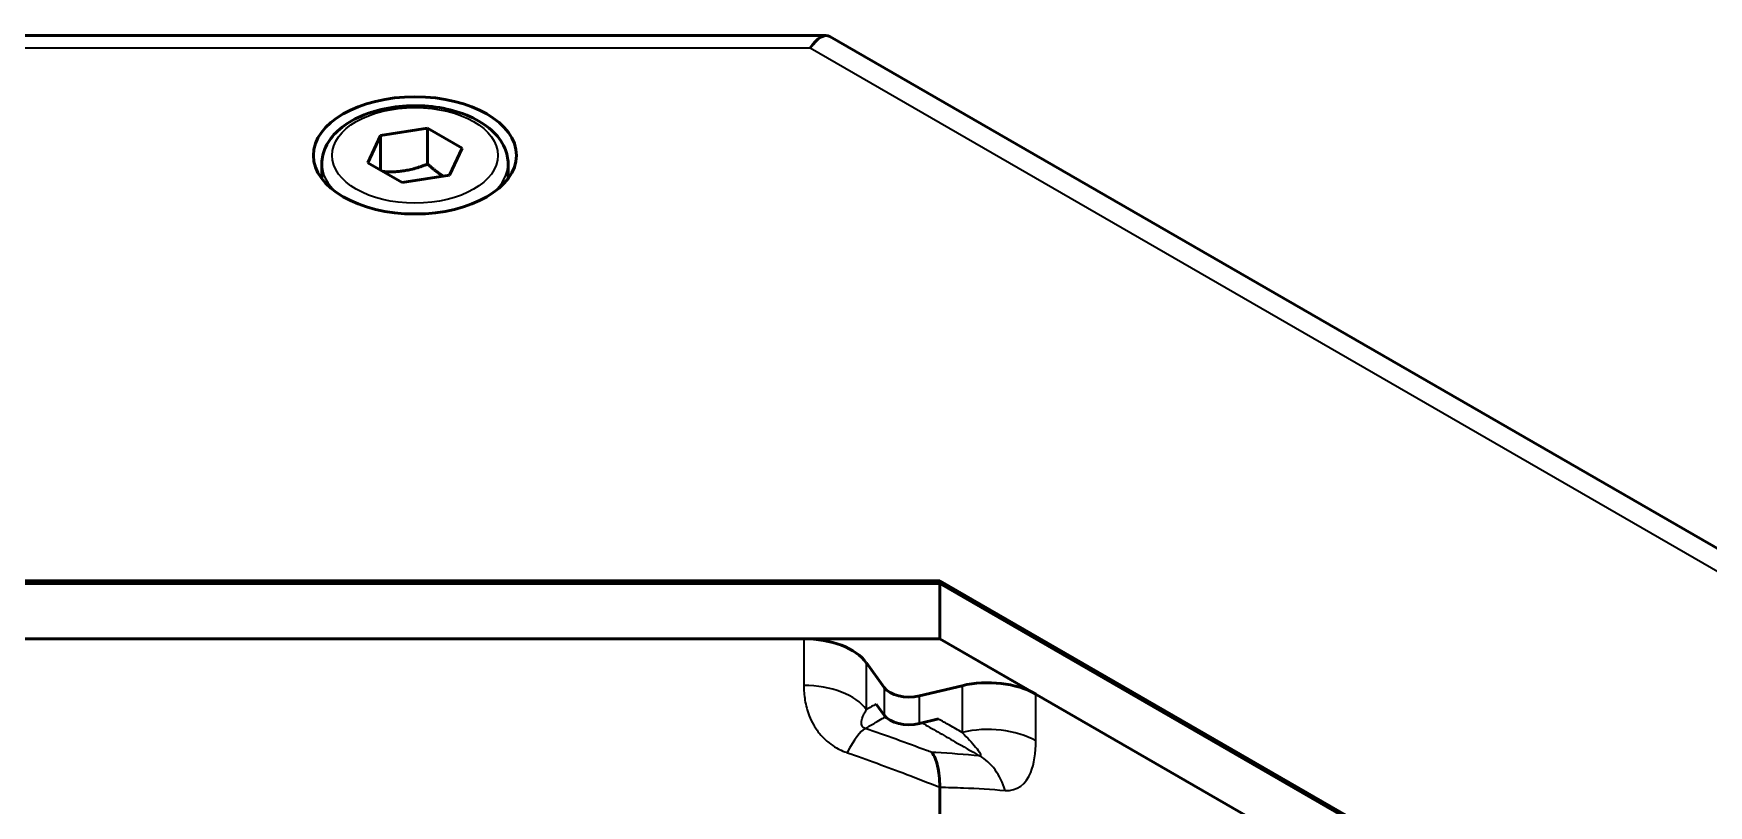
# Model space of a CAD drawing. Header units: inches. Extents: x -24.6 to 49, y -43 to 20.8.
# Drawn here: x 15.35 to 21.19, y 14.45 to 17.14 of the extents above; entities that cross this region are included whole.
import ezdxf

# ---------------------------------------------------------------- set-up
doc = ezdxf.new("R2010")
doc.units = ezdxf.units.IN
doc.header["$MEASUREMENT"] = 0
doc.layers.add('Visible (ANSI)', color=7, linetype='Continuous', lineweight=50)
doc.layers.add('Visible Narrow (ANSI)', color=7, linetype='Continuous', lineweight=35)

msp = doc.modelspace()

# ---------------------------------------------------------------- linework, layer by layer
at = {"layer": 'Visible (ANSI)'}
for p, q in [((18.1171, 17.1335), (15.247, 17.1335)), ((24.4903, 13.4578), (18.1298, 17.1301)), ((16.5174, 16.6896), (16.5615, 16.7847)), ((16.5615, 16.7847), (16.7262, 16.8102)), ((16.5615, 16.6642), (16.5615, 16.7847)), ((16.7262, 16.8102), (16.8467, 16.7406)), ((16.7262, 16.6848), (16.7262, 16.8102)), ((16.8467, 16.7406), (16.8026, 16.6455)), ((16.3572, 16.6862), (16.3572, 16.6334)), ((16.6379, 16.62), (16.5174, 16.6896)), ((17.0068, 16.6862), (17.0068, 16.6334)), ((16.8026, 16.6455), (16.6379, 16.62)), ((14.8513, 15.2302), (18.5128, 15.2302)), ((18.5128, 15.2206), (14.8513, 15.2206)), ((18.5128, 15.2302), (21.1018, 13.7354)), ((18.5128, 15.2302), (18.5128, 15.0277)), ((18.5128, 15.0277), (18.5128, 15.2206)), ((21.1018, 13.7258), (18.5128, 15.2206)), ((18.5128, 15.0277), (14.8513, 15.0277)), ((18.0385, 15.0277), (18.5128, 15.0277)), ((18.5128, 15.0277), (18.8481, 14.8341)), ((21.1018, 13.5329), (18.5128, 15.0277)), ((18.2568, 14.9435), (18.3184, 14.8576)), ((18.4419, 14.8281), (18.5907, 14.8637)), ((18.3184, 14.7612), (18.2909, 14.7995)), ((18.5083, 14.7475), (18.4419, 14.7316)), ((18.5128, 14.5092), (18.5128, 14.3767))]:
    msp.add_line(p, q, dxfattribs=at)
for centre, major_axis, ratio, start_param, end_param in [((18.0606, 16.8973), (-0.0631, -0.2354), 0.317837, 3.056633, 3.842032), ((18.0385, 14.8913), (-0.2362, 0), 0.57735, 3.534292, 4.712389), ((18.4057, 14.8785), (-0.0945, 0), 0.57735, 0.392699, 1.963495), ((18.6811, 14.7377), (-0.2362, 0), 0.57735, 3.926991, 5.105088), ((18.4057, 14.782), (0.0945, 0), 0.57735, 3.534292, 5.105088)]:
    msp.add_ellipse(centre, major_axis=major_axis, ratio=ratio, start_param=start_param, end_param=end_param, dxfattribs=at)
msp.add_ellipse((16.682, 16.7151), major_axis=(0.3543, 0), ratio=0.57735, dxfattribs=at)
for points, knots in [([(16.3572, 16.6862), (16.3572, 16.7064), (16.362, 16.7266), (16.3803, 16.7654), (16.3945, 16.7839), (16.4319, 16.8187), (16.4561, 16.8344), (16.5114, 16.8607), (16.5428, 16.8709), (16.6088, 16.8848), (16.6435, 16.8884), (16.7127, 16.8889), (16.7473, 16.8858), (16.8135, 16.8731), (16.845, 16.8634), (16.9021, 16.8379), (16.9276, 16.8221), (16.969, 16.7851), (16.9852, 16.764), (17.0028, 16.7234), (17.0068, 16.7048), (17.0068, 16.6862)], [3.926991, 3.926991, 3.926991, 3.926991, 4.192785, 4.192785, 4.48241, 4.48241, 4.810505, 4.810505, 5.149215, 5.149215, 5.485349, 5.485349, 5.819908, 5.819908, 6.155824, 6.155824, 6.494476, 6.494476, 6.824075, 6.824075, 7.068583, 7.068583, 7.068583, 7.068583]), ([(18.4849, 14.6306), (18.485, 14.6305), (18.4851, 14.6304), (18.4938, 14.6196), (18.5008, 14.6035), (18.5102, 14.5623), (18.5128, 14.5376), (18.5128, 14.5092)], [-0.1801922, -0.1801922, -0.1801922, -0.1801922, -0.1794519, -0.1794519, -0.0882029, -0.0882029, 0, 0, 0, 0])]:
    msp.add_open_spline(points, degree=3, knots=knots, dxfattribs=at)
for points, weights in [([(16.7262, 16.6848), (16.6476, 16.6535), (16.5712, 16.6586)], [1, 1.14666441016, 1.01523736138]), ([(16.7814, 16.6422), (16.7558, 16.6579), (16.7262, 16.6848)], [1.07672477615, 1.07039454817, 1])]:
    msp.add_rational_spline(points, weights, degree=2, dxfattribs=at)
at = {"layer": 'Visible Narrow (ANSI)'}
for p, q in [((15.3035, 17.0902), (18.0606, 17.0902)), ((18.0606, 17.0902), (24.3233, 13.4744)), ((18.0385, 15.0277), (18.0385, 14.8645)), ((18.2568, 14.7803), (18.2568, 14.9435)), ((18.3184, 14.8576), (18.3184, 14.7612)), ((18.5907, 14.8637), (18.5907, 14.7005)), ((18.4419, 14.7316), (18.4419, 14.8281)), ((18.8481, 14.6709), (18.8481, 14.8341))]:
    msp.add_line(p, q, dxfattribs=at)
msp.add_ellipse((16.682, 16.7151), major_axis=(-0.2894, 0), ratio=0.57735, dxfattribs=at)
for centre, major_axis, ratio, start_param, end_param in [((16.682, 16.6862), (-0.3248, 0), 0.57735, 0, 0.569132), ((16.682, 16.6862), (0.3248, 0), 0.57735, 5.714053, 6.283185), ((18.0385, 14.7281), (-0.2362, 0), 0.57735, 3.534292, 4.712389), ((18.1896, 14.4934), (0.0778, 0.2231), 0.226724, 0.245252, 0.994208), ((18.6811, 14.5745), (0.2362, 0), 0.57735, 0.785398, 1.963495), ((18.5742, 14.4015), (0.0198, 0.2354), 0.757694, 5.19738, 5.946336)]:
    msp.add_ellipse(centre, major_axis=major_axis, ratio=ratio, start_param=start_param, end_param=end_param, dxfattribs=at)
for points, knots in [([(18.0385, 14.8645), (18.0385, 14.8474), (18.0398, 14.8303), (18.0457, 14.7948), (18.0506, 14.7765), (18.0619, 14.7476), (18.0671, 14.7367), (18.0804, 14.7139), (18.0887, 14.7021), (18.1068, 14.6814), (18.1163, 14.6723), (18.1349, 14.6577), (18.1436, 14.6518), (18.1599, 14.6425), (18.1673, 14.6388), (18.1797, 14.6335), (18.1846, 14.6316), (18.1896, 14.6298)], [0, 0, 0, 0, 0.0532394, 0.0532394, 0.1112682, 0.1112682, 0.1477031, 0.1477031, 0.1897567, 0.1897567, 0.226863, 0.226863, 0.2554063, 0.2554063, 0.2773627, 0.2773627, 0.2910854, 0.2910854, 0.2910854, 0.2910854]), ([(18.2909, 14.7995), (18.2855, 14.7965), (18.2802, 14.7935), (18.2688, 14.7871), (18.2628, 14.7837), (18.2568, 14.7803)], [0.0457057, 0.0457057, 0.0457057, 0.0457057, 0.0938803, 0.0938803, 0.1481154, 0.1481154, 0.1481154, 0.1481154]), ([(18.2528, 14.7141), (18.2518, 14.7145), (18.2508, 14.7149), (18.2486, 14.716), (18.2473, 14.7169), (18.2447, 14.7192), (18.2435, 14.7206), (18.2414, 14.7244), (18.2406, 14.7269), (18.2397, 14.7325), (18.2397, 14.7358), (18.2404, 14.7423), (18.2411, 14.7455), (18.2435, 14.7539), (18.2456, 14.7593), (18.2507, 14.7699), (18.2536, 14.7751), (18.2568, 14.7803)], [-0.2910854, -0.2910854, -0.2910854, -0.2910854, -0.2773627, -0.2773627, -0.2554063, -0.2554063, -0.226863, -0.226863, -0.1897567, -0.1897567, -0.1477031, -0.1477031, -0.1112682, -0.1112682, -0.0532394, -0.0532394, 0, 0, 0, 0]), ([(18.2528, 14.7141), (18.2645, 14.7209), (18.2763, 14.7278), (18.2881, 14.7346), (18.2962, 14.7393), (18.3044, 14.744), (18.3162, 14.7509), (18.3198, 14.753), (18.3235, 14.7551)], [-0.2765266, -0.2765266, -0.2765266, -0.2765266, -0.1685438, -0.1685438, -0.1685438, -0.0938803, -0.0938803, -0.0602971, -0.0602971, -0.0602971, -0.0602971]), ([(18.4512, 14.7339), (18.4694, 14.7234), (18.4876, 14.713), (18.5257, 14.6911), (18.5456, 14.6797), (18.5655, 14.6682), (18.5943, 14.6517), (18.6231, 14.6352), (18.6519, 14.6186)], [-0.4937019, -0.4937019, -0.4937019, -0.4937019, -0.4254677, -0.4254677, -0.3508041, -0.3508041, -0.3508041, -0.2428213, -0.2428213, -0.2428213, -0.2428213]), ([(18.5907, 14.7005), (18.5761, 14.7088), (18.5616, 14.7171), (18.5341, 14.7328), (18.5212, 14.7401), (18.5083, 14.7475)], [0.3712326, 0.3712326, 0.3712326, 0.3712326, 0.4254677, 0.4254677, 0.4736423, 0.4736423, 0.4736423, 0.4736423]), ([(18.4849, 14.6306), (18.479, 14.6328), (18.473, 14.6351), (18.3962, 14.6638), (18.3247, 14.6895), (18.2528, 14.7141)], [0.1766584, 0.1766584, 0.1766584, 0.1766584, 0.1928497, 0.1928497, 0.3856994, 0.3856994, 0.3856994, 0.3856994]), ([(18.5907, 14.7005), (18.6091, 14.6817), (18.6256, 14.664), (18.6528, 14.631), (18.6601, 14.6181), (18.6519, 14.6186)], [-0.2910947, -0.2910947, -0.2910947, -0.2910947, -0.1635058, -0.1635058, 0, 0, 0, 0]), ([(18.7413, 14.4979), (18.7831, 14.4944), (18.8138, 14.5211), (18.8429, 14.5916), (18.8481, 14.6299), (18.8481, 14.6709)], [0, 0, 0, 0, 0.1635058, 0.1635058, 0.2910947, 0.2910947, 0.2910947, 0.2910947]), ([(18.1896, 14.6298), (18.2594, 14.6055), (18.3288, 14.5802), (18.4361, 14.5394), (18.4745, 14.5244), (18.5128, 14.5092)], [-0.3856994, -0.3856994, -0.3856994, -0.3856994, -0.1928497, -0.1928497, -0.084846, -0.084846, -0.084846, -0.084846]), ([(18.6519, 14.6186), (18.6007, 14.6235), (18.5498, 14.6273), (18.4945, 14.6301), (18.4897, 14.6304), (18.4849, 14.6306)], [0, 0, 0, 0, 0.1910343, 0.1910343, 0.2090411, 0.2090411, 0.2090411, 0.2090411]), ([(18.5128, 14.5092), (18.5402, 14.5088), (18.5678, 14.5081), (18.6438, 14.505), (18.6923, 14.502), (18.7413, 14.4979)], [-0.3008534, -0.3008534, -0.3008534, -0.3008534, -0.1910343, -0.1910343, 0, 0, 0, 0])]:
    msp.add_open_spline(points, degree=3, knots=knots, dxfattribs=at)

doc.saveas('drawing.dxf')
